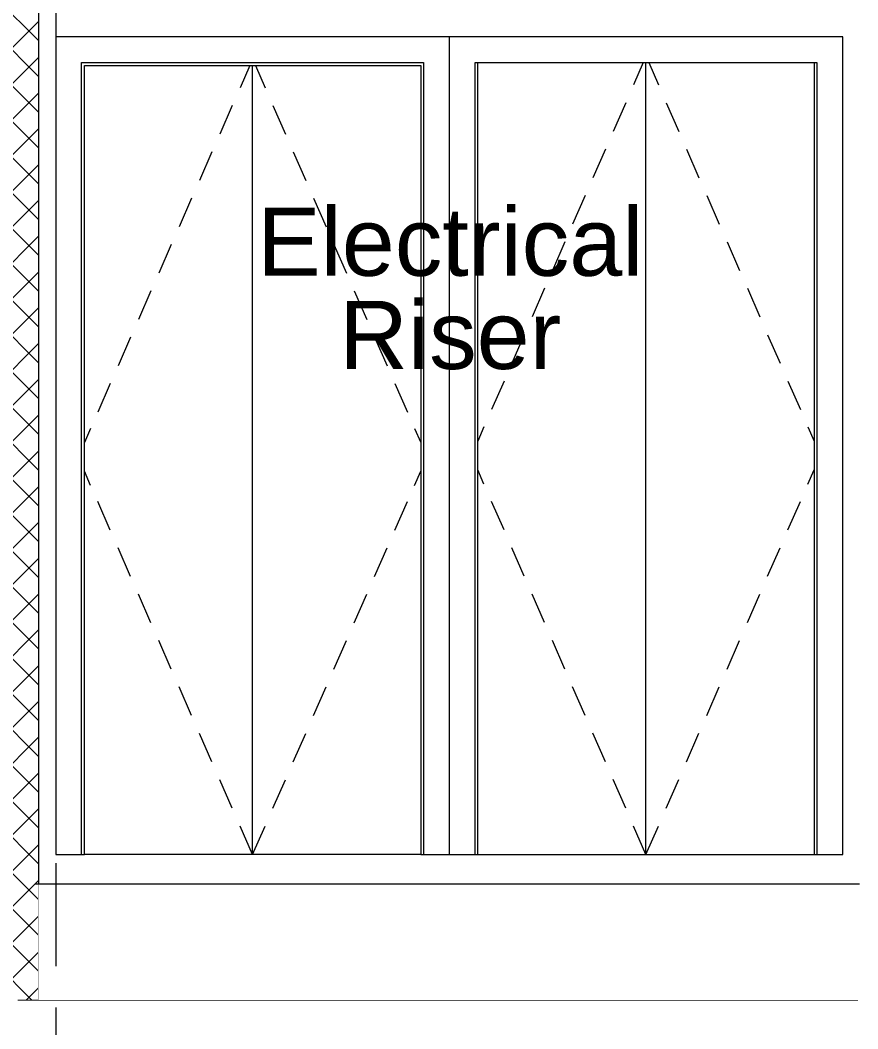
# Model space of a CAD drawing. Header units: millimetres. Extents: x -48147 to 1403542, y -455564 to 18123.
# Drawn here: x 1387754 to 1389905, y -438215 to -435624 of the extents above; entities that cross this region are included whole.
import ezdxf
from ezdxf.enums import TextEntityAlignment as Align

# ---------------------------------------------------------------- set-up
doc = ezdxf.new("R2010")
doc.units = ezdxf.units.MM
doc.header["$MEASUREMENT"] = 0
for name, pattern in [('Dashed', [2822.222233, 1411.111116, -1411.111116]), ('Double Dashed', [546.805537, 264.583325, -105.833328, 70.555556, -105.833328]), ('Wipeout_Contour', [1000, 0, -1000])]:
    doc.linetypes.add(name, pattern=pattern)
for name, color, linetype, lineweight, true_color in [('0_Pen_No__105', 7, 'Continuous', 15, 0xa6a6a6), ('New_A-15-MG_Structural_Grid_Phase_2_Pen_No__222', 7, 'Continuous', 13, 0x65af33), ('New_A-25-M_Wall_Int_Pen_No__107', 7, 'Continuous', 15, 0xa6a6a6), ('New_ArchiCAD Doors_Pen_No__63', 7, 'Continuous', 20, 0x606060)]:
    doc.layers.add(name, color=color, linetype=linetype, lineweight=lineweight, true_color=true_color)
for name, color, linetype in [('A-230-M_FLOOR.IFC Import', 7, 'Continuous'), ('New_A-15-MG_Structural_Grid_Phase_2', 7, 'Continuous'), ('New_A-20-M_Floor_Slab', 7, 'Continuous'), ('New_A-25-M_Wall_Int', 7, 'Continuous'), ('New_ArchiCAD Doors', 7, 'Continuous')]:
    doc.layers.add(name, color=color, linetype=linetype)
for name, color, linetype, lineweight in [('A-95-P_Text_1_50_GA_Pen_No__1', 7, 'Continuous', 13), ('New_A-20-M_Floor_Slab_Pen_No__89', 8, 'Continuous', 20), ('New_A-25-M_Wall_Int_Pen_No__1', 7, 'Continuous', 13), ('New_ArchiCAD Doors_Pen_No__87', 8, 'Continuous', 20)]:
    doc.layers.add(name, color=color, linetype=linetype, lineweight=lineweight)
doc.styles.add('GENERATED_STYLE_2', font='')
doc.styles.get('GENERATED_STYLE_2').set_extended_font_data('Swis721 BT')

# ---------------------------------------------------------------- blocks, each defined once
blk = doc.blocks.new('Section Elem_72_1', base_point=(1418663.2, -449992.5))
at = {"layer": 'New_A-25-M_Wall_Int_Pen_No__107', "linetype": 'Continuous'}
h = blk.add_hatch(dxfattribs=at)
h.set_pattern_fill('Plaster_0001', color=256, style=0, pattern_type=2)
h.set_pattern_definition([(270, (1418663.25, -449992.53), (86.60254, 0), [0, -50]), (270, (1418706.55, -450017.53), (86.60254, 0), [0, -50])])
h.paths.add_polyline_path([(1387646.3, -434842.5), (1387646.3, -437842.5), (1387661.3, -437842.5), (1387661.3, -434242.5), (1387646.3, -434242.5), (1387646.3, -434817.5), (1387646.3, -434817.5), (1387646.3, -434842.5)])
at = {"layer": 'New_A-25-M_Wall_Int_Pen_No__1', "linetype": 'Continuous'}
for p, q in [((1387646.3, -434242.5), (1387646.3, -434817.5)), ((1387646.3, -434842.5), (1387646.3, -437842.5))]:
    blk.add_line(p, q, dxfattribs=at)
at = {"color": 254, "linetype": 'Wipeout_Contour', "lineweight": 0, "ltscale": 7273779.403413643}
blk.add_wipeout([(1387661.3, -437842.5), (1387661.3, -438142.5), (1387801.3, -438142.5), (1387801.3, -434242.5), (1387661.3, -434242.5)], dxfattribs=at).dxf.layer = 'New_A-25-M_Wall_Int'
at = {"layer": 'New_A-25-M_Wall_Int_Pen_No__107', "linetype": 'Continuous'}
h = blk.add_hatch(dxfattribs=at)
h.set_pattern_fill('Concrete_Block_0001', color=256, style=0, pattern_type=2)
h.set_pattern_definition([(45, (1418663.25, -449992.53), (-45.96194, 45.96194), []), (135, (1418663.25, -449992.53), (45.96194, 45.96194), [])])
h.paths.add_polyline_path([(1387661.3, -437842.5), (1387661.3, -438142.5), (1387801.3, -438142.5), (1387801.3, -434242.5), (1387661.3, -434242.5)])
at = {"layer": 'New_A-25-M_Wall_Int_Pen_No__1', "linetype": 'Continuous'}
for p, q in [((1387801.3, -434242.5), (1387801.3, -438142.5)), ((1387801.3, -438142.5), (1387748.1, -438142.5))]:
    blk.add_line(p, q, dxfattribs=at)
at = {"layer": 'New_A-25-M_Wall_Int_Pen_No__1', "linetype": 'Continuous', "flags": 128}
for points in [[(1387760.9, -434242.5), (1387661.3, -434242.5), (1387646.3, -434242.5)], [(1387661.3, -434242.5), (1387661.3, -437842.5), (1387661.3, -437867.5), (1387661.3, -438142.5)]]:
    blk.add_lwpolyline(points, dxfattribs=at)
blk = doc.blocks.new('Section Elem_82_1', base_point=(1418663.2, -449992.5))
at = {"color": 254, "linetype": 'Wipeout_Contour', "lineweight": 0, "ltscale": 5825119.244285237}
blk.add_wipeout([(1387801.3, -438142.5), (1389905.2, -438142.5), (1389905.2, -437842.5), (1387801.3, -437842.5)], dxfattribs=at).dxf.layer = 'New_A-20-M_Floor_Slab'
at = {"layer": 'New_A-20-M_Floor_Slab_Pen_No__89', "linetype": 'Continuous'}
for p, q in [((1387801.3, -437842.5), (1389905.2, -437842.5)), ((1387801.3, -438142.5), (1389905.2, -438142.5))]:
    blk.add_line(p, q, dxfattribs=at)
blk = doc.blocks.new('Section Elem_89_1', base_point=(1418663.2, -449992.5))
at = {"color": 254, "linetype": 'Wipeout_Contour', "lineweight": 0, "ltscale": 5819892.043724746}
blk.add_wipeout([(1387912.3, -437767.5), (1387912.3, -435733.5), (1387846.3, -435667.5), (1387846.3, -437767.5)], dxfattribs=at).dxf.layer = 'New_ArchiCAD Doors'
at = {"color": 254, "linetype": 'Wipeout_Contour', "lineweight": 0, "ltscale": 5823494.030877465}
blk.add_wipeout([(1388856.3, -435667.5), (1388790.3, -435733.5), (1388790.3, -437767.5), (1388856.3, -437767.5)], dxfattribs=at).dxf.layer = 'New_ArchiCAD Doors'
at = {"color": 254, "linetype": 'Wipeout_Contour', "lineweight": 0, "ltscale": 5820452.52413848}
blk.add_wipeout([(1387846.3, -435667.5), (1387912.3, -435733.5), (1388790.3, -435733.5), (1388856.3, -435667.5)], dxfattribs=at).dxf.layer = 'New_ArchiCAD Doors'
at = {"layer": 'New_ArchiCAD Doors_Pen_No__63', "linetype": 'Continuous'}
for p, q in [((1387846.3, -435667.5), (1387846.3, -437767.5)), ((1388856.3, -435667.5), (1387846.3, -435667.5))]:
    blk.add_line(p, q, dxfattribs=at)
at = {"color": 254, "linetype": 'Wipeout_Contour', "lineweight": 0, "ltscale": 5820055.263623282}
blk.add_wipeout([(1387912.3, -435740.5), (1387912.3, -437767.5), (1387919.3, -437767.5), (1387919.3, -435740.5)], dxfattribs=at).dxf.layer = 'New_ArchiCAD Doors'
at = {"color": 254, "linetype": 'Wipeout_Contour', "lineweight": 0, "ltscale": 5823378.692799214}
blk.add_wipeout([(1388783.3, -435740.5), (1388783.3, -437767.5), (1388790.3, -437767.5), (1388790.3, -435740.5)], dxfattribs=at).dxf.layer = 'New_ArchiCAD Doors'
at = {"color": 254, "linetype": 'Wipeout_Contour', "lineweight": 0, "ltscale": 8730746.750671213}
blk.add_wipeout([(1387912.3, -435733.5), (1387912.3, -435740.5), (1387919.3, -435740.5), (1388783.3, -435740.5), (1388790.3, -435740.5), (1388790.3, -435733.5)], dxfattribs=at).dxf.layer = 'New_ArchiCAD Doors'
at = {"color": 254, "linetype": 'Wipeout_Contour', "lineweight": 0, "ltscale": 5820892.787176946}
blk.add_wipeout([(1387919.3, -435740.5), (1387919.3, -437767.5), (1388351.3, -437767.5), (1388351.3, -435740.5)], dxfattribs=at).dxf.layer = 'New_ArchiCAD Doors'
at = {"layer": 'New_ArchiCAD Doors_Pen_No__63', "linetype": 'Continuous'}
for p, q in [((1387912.3, -437767.5), (1387912.3, -435733.5)), ((1387919.3, -437767.5), (1387919.3, -435740.5)), ((1388299.1, -435843.6), (1388266.9, -435916.8)), ((1388246.8, -435962.6), (1388214.7, -436035.9)), ((1388194.6, -436081.7), (1388162.5, -436155)), ((1388142.4, -436200.7), (1388110.3, -436274)), ((1388090.2, -436319.8), (1388058.1, -436393.1)), ((1388038, -436438.9), (1388005.9, -436512.1)), ((1387985.8, -436557.9), (1387953.6, -436631.2)), ((1387935.4, -436672.8), (1387919.3, -436709.5)), ((1387935.4, -436819.3), (1387919.3, -436782.5)), ((1387985.8, -436934.2), (1387953.6, -436860.9)), ((1388038, -437053.2), (1388005.9, -436979.9)), ((1388090.2, -437172.3), (1388058.1, -437099)), ((1388142.4, -437291.3), (1388110.3, -437218.1)), ((1388194.6, -437410.4), (1388162.5, -437337.1)), ((1388246.8, -437529.4), (1388214.7, -437456.2)), ((1388299.1, -437648.5), (1388266.9, -437575.2)), ((1387846.3, -437767.5), (1387912.3, -437767.5)), ((1387912.3, -437767.5), (1387919.3, -437767.5))]:
    blk.add_line(p, q, dxfattribs=at)
at = {"color": 254, "linetype": 'Wipeout_Contour', "lineweight": 0, "ltscale": 5822541.146993119}
blk.add_wipeout([(1388351.3, -435740.5), (1388351.3, -437767.5), (1388783.3, -437767.5), (1388783.3, -435740.5)], dxfattribs=at).dxf.layer = 'New_ArchiCAD Doors'
at = {"layer": 'New_ArchiCAD Doors_Pen_No__63', "linetype": 'Continuous'}
for p, q in [((1387912.3, -435733.5), (1388790.3, -435733.5)), ((1388790.3, -435733.5), (1388790.3, -437767.5)), ((1387919.3, -435740.5), (1388783.3, -435740.5)), ((1388344.3, -435740.5), (1388319.1, -435797.8)), ((1388351.3, -437767.5), (1388351.3, -435740.5)), ((1388358.3, -435740.5), (1388383.4, -435797.8)), ((1388783.3, -435740.5), (1388783.3, -437767.5)), ((1388403.5, -435843.6), (1388435.6, -435916.8)), ((1388455.7, -435962.6), (1388487.8, -436035.9)), ((1388507.9, -436081.7), (1388540, -436155)), ((1388560.1, -436200.7), (1388592.3, -436274)), ((1388612.3, -436319.8), (1388644.5, -436393.1)), ((1388664.6, -436438.9), (1388696.7, -436512.1)), ((1388716.8, -436557.9), (1388748.9, -436631.2)), ((1388767.1, -436672.8), (1388783.3, -436709.5)), ((1388767.1, -436819.3), (1388783.3, -436782.5)), ((1388716.8, -436934.2), (1388748.9, -436860.9)), ((1388664.6, -437053.2), (1388696.7, -436979.9)), ((1388612.3, -437172.3), (1388644.5, -437099)), ((1388560.1, -437291.3), (1388592.3, -437218.1)), ((1388507.9, -437410.4), (1388540, -437337.1)), ((1388455.7, -437529.4), (1388487.8, -437456.2)), ((1388403.5, -437648.5), (1388435.6, -437575.2)), ((1388351.3, -437767.5), (1388319.1, -437694.3)), ((1388351.3, -437767.5), (1388383.4, -437694.3)), ((1388783.3, -437767.5), (1388790.3, -437767.5)), ((1388790.3, -437767.5), (1388856.3, -437767.5))]:
    blk.add_line(p, q, dxfattribs=at)
at = {"layer": 'New_ArchiCAD Doors_Pen_No__87', "linetype": 'Continuous'}
blk.add_line((1388783.3, -437767.5), (1387919.3, -437767.5), dxfattribs=at)
blk = doc.blocks.new('Section Elem_115_1', base_point=(1418663.2, -449992.5))
at = {"color": 254, "linetype": 'Wipeout_Contour', "lineweight": 0, "ltscale": 5823745.872055857}
blk.add_wipeout([(1388922.3, -437767.5), (1388922.3, -435733.5), (1388856.3, -435667.5), (1388856.3, -437767.5)], dxfattribs=at).dxf.layer = 'New_ArchiCAD Doors'
at = {"color": 254, "linetype": 'Wipeout_Contour', "lineweight": 0, "ltscale": 5827348.094923876}
blk.add_wipeout([(1389866.3, -435667.5), (1389800.3, -435733.5), (1389800.3, -437767.5), (1389866.3, -437767.5)], dxfattribs=at).dxf.layer = 'New_ArchiCAD Doors'
at = {"color": 254, "linetype": 'Wipeout_Contour', "lineweight": 0, "ltscale": 5824307.291000926}
blk.add_wipeout([(1388856.3, -435667.5), (1388922.3, -435733.5), (1389800.3, -435733.5), (1389866.3, -435667.5)], dxfattribs=at).dxf.layer = 'New_ArchiCAD Doors'
at = {"layer": 'New_ArchiCAD Doors_Pen_No__63', "linetype": 'Continuous'}
for p, q in [((1388856.3, -435667.5), (1388856.3, -437767.5)), ((1389866.3, -435667.5), (1388856.3, -435667.5)), ((1389866.3, -437767.5), (1389866.3, -435667.5))]:
    blk.add_line(p, q, dxfattribs=at)
at = {"color": 254, "linetype": 'Wipeout_Contour', "lineweight": 0, "ltscale": 5823904.89449867}
blk.add_wipeout([(1388929.3, -435733.5), (1388922.3, -435733.5), (1388922.3, -437767.5), (1388929.3, -437767.5)], dxfattribs=at).dxf.layer = 'New_ArchiCAD Doors'
at = {"color": 254, "linetype": 'Wipeout_Contour', "lineweight": 0, "ltscale": 5827228.543571347}
blk.add_wipeout([(1389793.3, -435733.5), (1389793.3, -437767.5), (1389800.3, -437767.5), (1389800.3, -435733.5)], dxfattribs=at).dxf.layer = 'New_ArchiCAD Doors'
at = {"color": 254, "linetype": 'Wipeout_Contour', "lineweight": 0, "ltscale": 5824742.473514948}
blk.add_wipeout([(1388929.3, -437767.5), (1389361.3, -437767.5), (1389361.3, -435733.5), (1388929.3, -435733.5)], dxfattribs=at).dxf.layer = 'New_ArchiCAD Doors'
at = {"layer": 'New_ArchiCAD Doors_Pen_No__63', "linetype": 'Continuous'}
for p, q in [((1388922.3, -437767.5), (1388922.3, -435733.5)), ((1388929.3, -437767.5), (1388929.3, -435733.5)), ((1389309.2, -435836.6), (1389277.2, -435910)), ((1389257.1, -435955.8), (1389225.1, -436029.1)), ((1389205.1, -436074.9), (1389173, -436148.2)), ((1389153, -436194), (1389121, -436267.3)), ((1389101, -436313.1), (1389068.9, -436386.4)), ((1389048.9, -436432.2), (1389016.8, -436505.5)), ((1388996.8, -436551.4), (1388964.8, -436624.7)), ((1388945.3, -436669.2), (1388929.3, -436705.9)), ((1388945.3, -436815.8), (1388929.3, -436779.1)), ((1388996.8, -436933.7), (1388964.8, -436860.4)), ((1389048.9, -437052.8), (1389016.8, -436979.5)), ((1389101, -437171.9), (1389068.9, -437098.6)), ((1389153, -437291.1), (1389121, -437217.7)), ((1389205.1, -437410.2), (1389173, -437336.9)), ((1389257.1, -437529.3), (1389225.1, -437456)), ((1389309.2, -437648.4), (1389277.2, -437575.1)), ((1388856.3, -437767.5), (1388922.3, -437767.5)), ((1388922.3, -437767.5), (1388929.3, -437767.5))]:
    blk.add_line(p, q, dxfattribs=at)
at = {"color": 254, "linetype": 'Wipeout_Contour', "lineweight": 0, "ltscale": 5826390.942410971}
blk.add_wipeout([(1389793.3, -435733.5), (1389361.3, -435733.5), (1389361.3, -437767.5), (1389793.3, -437767.5)], dxfattribs=at).dxf.layer = 'New_ArchiCAD Doors'
at = {"layer": 'New_ArchiCAD Doors_Pen_No__63', "linetype": 'Continuous'}
for p, q in [((1388922.3, -435733.5), (1389800.3, -435733.5)), ((1389354.3, -435733.5), (1389329.2, -435790.8)), ((1389361.3, -437767.5), (1389361.3, -435733.5)), ((1389368.3, -435733.5), (1389393.3, -435790.8)), ((1389793.3, -435733.5), (1389793.3, -437767.5)), ((1389800.3, -435733.5), (1389800.3, -437767.5)), ((1389413.3, -435836.6), (1389445.4, -435910)), ((1389465.4, -435955.8), (1389497.4, -436029.1)), ((1389517.5, -436074.9), (1389549.5, -436148.2)), ((1389569.5, -436194), (1389601.6, -436267.3)), ((1389621.6, -436313.1), (1389653.6, -436386.4)), ((1389673.7, -436432.2), (1389705.7, -436505.5)), ((1389725.7, -436551.4), (1389757.8, -436624.7)), ((1389777.2, -436669.2), (1389793.3, -436705.9)), ((1389777.2, -436815.8), (1389793.3, -436779.1)), ((1389725.7, -436933.7), (1389757.8, -436860.4)), ((1389673.7, -437052.8), (1389705.7, -436979.5)), ((1389621.6, -437171.9), (1389653.6, -437098.6)), ((1389569.5, -437291.1), (1389601.6, -437217.7)), ((1389517.5, -437410.2), (1389549.5, -437336.9)), ((1389465.4, -437529.3), (1389497.4, -437456)), ((1389413.3, -437648.4), (1389445.4, -437575.1)), ((1389361.3, -437767.5), (1389329.2, -437694.2)), ((1389361.3, -437767.5), (1389393.3, -437694.2)), ((1389793.3, -437767.5), (1389800.3, -437767.5)), ((1389800.3, -437767.5), (1389866.3, -437767.5))]:
    blk.add_line(p, q, dxfattribs=at)
at = {"layer": 'New_ArchiCAD Doors_Pen_No__87', "linetype": 'Continuous'}
blk.add_line((1388929.3, -437767.5), (1389793.3, -437767.5), dxfattribs=at)
blk = doc.blocks.new('Section Elem_439_1', base_point=(1418663.2, -449992.5))
at = {"color": 254, "linetype": 'Wipeout_Contour', "lineweight": 0, "ltscale": 5825435.330923744}
blk.add_wipeout([(1387748.1, -438292.5), (1389982.1, -438292.5), (1389982.1, -438142.5), (1387748.1, -438142.5)], dxfattribs=at).dxf.layer = 'A-230-M_FLOOR.IFC Import'
blk = doc.blocks.new('Standard grid marker[2]_1', base_point=(1387846.3, -428587.9))
at = {"layer": 'New_A-15-MG_Structural_Grid_Phase_2_Pen_No__222', "linetype": 'Double Dashed'}
blk.add_line((1387846.3, -429587.9), (1387846.3, -452992.5), dxfattribs=at)
at = {"layer": 'New_A-15-MG_Structural_Grid_Phase_2_Pen_No__222', "style": 'GENERATED_STYLE_2'}
for tag, p in [('AC_MarkerText_1_0', (1387846.3, -428318.6)), ('AC_MarkerText_1_1', (1387846.3, -454223.2))]:
    blk.add_attdef(tag, text='', height=175, rotation=360, dxfattribs=at).set_placement(p, align=Align.MIDDLE_CENTER)
blk = doc.blocks.new('S-22 Building Section_STORY_MARKER', base_point=(1418663.2, -449992.5))
at = {"layer": '0_Pen_No__105', "linetype": 'Dashed', "ltscale": 0.1}
blk.add_line((1369166.1, -437842.5), (1399880.2, -437842.5), dxfattribs=at)

msp = doc.modelspace()

# ---------------------------------------------------------------- block references
at = {"layer": 'New_A-25-M_Wall_Int'}
msp.add_blockref('Section Elem_72_1', (1418663.2, -449992.5), dxfattribs=at)
at = {"layer": 'New_ArchiCAD Doors'}
msp.add_blockref('Section Elem_89_1', (1418663.2, -449992.5), dxfattribs=at)

# ---------------------------------------------------------------- next in the draw order: block references
at = {"layer": 'New_A-20-M_Floor_Slab'}
msp.add_blockref('Section Elem_82_1', (1418663.2, -449992.5), dxfattribs=at)
at = {"layer": 'New_ArchiCAD Doors'}
msp.add_blockref('Section Elem_115_1', (1418663.2, -449992.5), dxfattribs=at)

# ---------------------------------------------------------------- next in the draw order: block references
at = {"layer": 'A-230-M_FLOOR.IFC Import'}
msp.add_blockref('Section Elem_439_1', (1418663.2, -449992.5), dxfattribs=at)

# ---------------------------------------------------------------- next in the draw order: texts
at = {"layer": 'A-95-P_Text_1_50_GA_Pen_No__1', "linetype": 'Continuous', "insert": (1388858.8, -436106), "char_height": 175, "width": 3634.245, "attachment_point": 2, "line_spacing_factor": 0.820315, "style": 'GENERATED_STYLE_2'}
msp.add_mtext('\\A1;{\\fSwis721 BT|b0|i0|c0|p34;Electrical\\P\\fSwis721 BT|b0|i0|c0|p34;Riser}', dxfattribs=at)

# ---------------------------------------------------------------- next in the draw order: block references
at = {"layer": 'New_A-15-MG_Structural_Grid_Phase_2', "color": 8, "linetype": 'Continuous', "lineweight": 15}
msp.add_blockref('Standard grid marker[2]_1', (1387846.3, -428587.9), dxfattribs=at)

# ---------------------------------------------------------------- next in the draw order: block references
at = {"linetype": 'Continuous', "lineweight": 0}
msp.add_blockref('S-22 Building Section_STORY_MARKER', (1418663.2, -449992.5), dxfattribs=at)

doc.saveas('drawing.dxf')
